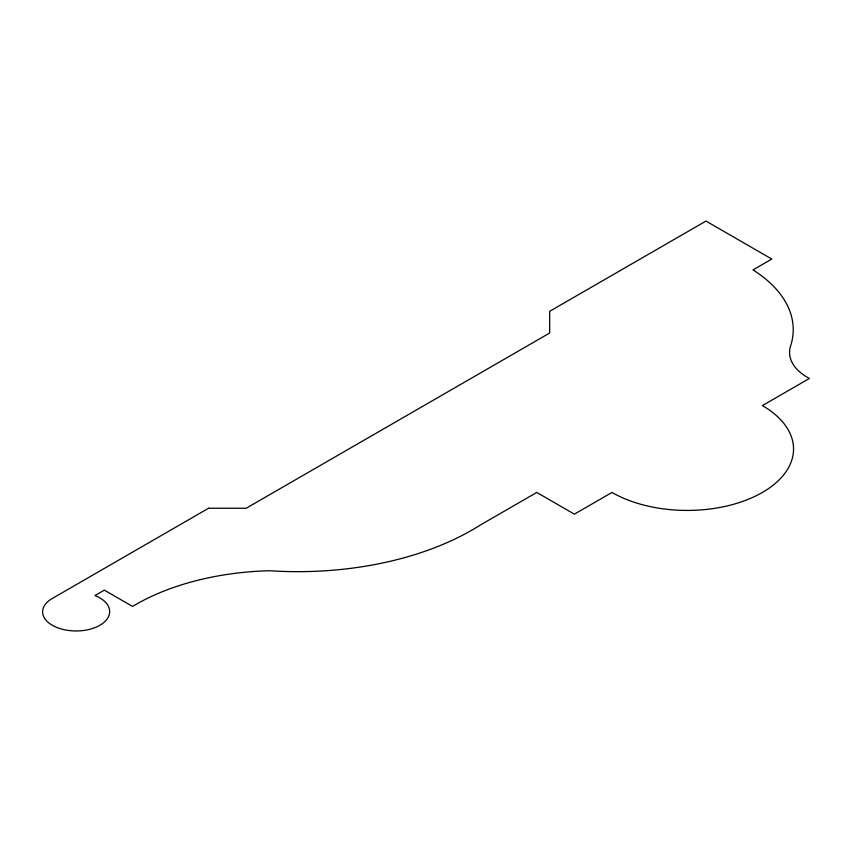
<?xml version="1.0" encoding="UTF-8"?>
<svg xmlns="http://www.w3.org/2000/svg" width="852" height="852" viewBox="0 0 852 852"><rect width="100%" height="100%" fill="white"/><g stroke="black" fill="none" stroke-linecap="round" stroke-linejoin="round"><path stroke-width="1.28" d="M208.591 508.239L52.281 598.477A32.536 18.787 0 0 0 52.632 625.411A33.537 19.362 0 0 0 102.091 623.866A33.537 19.362 0 0 0 94.934 595.559L104.338 590.138L132.539 606.422A202.126 116.692 0 0 1 269.828 570.744A246.611 142.38 0 0 0 480.368 525.002L536.771 492.445L574.376 514.15L611.981 492.445A106.362 61.408 0 0 0 762.391 492.445A106.362 61.408 0 0 0 762.391 405.605L809.4 378.458A61.216 35.337 0 0 1 790.603 345.901A153.03 88.352 0 0 0 752.998 269.914L771.795 259.061L705.988 221.062L549.678 311.31L549.678 333.015L246.196 508.239L208.591 508.239"/></g></svg>
